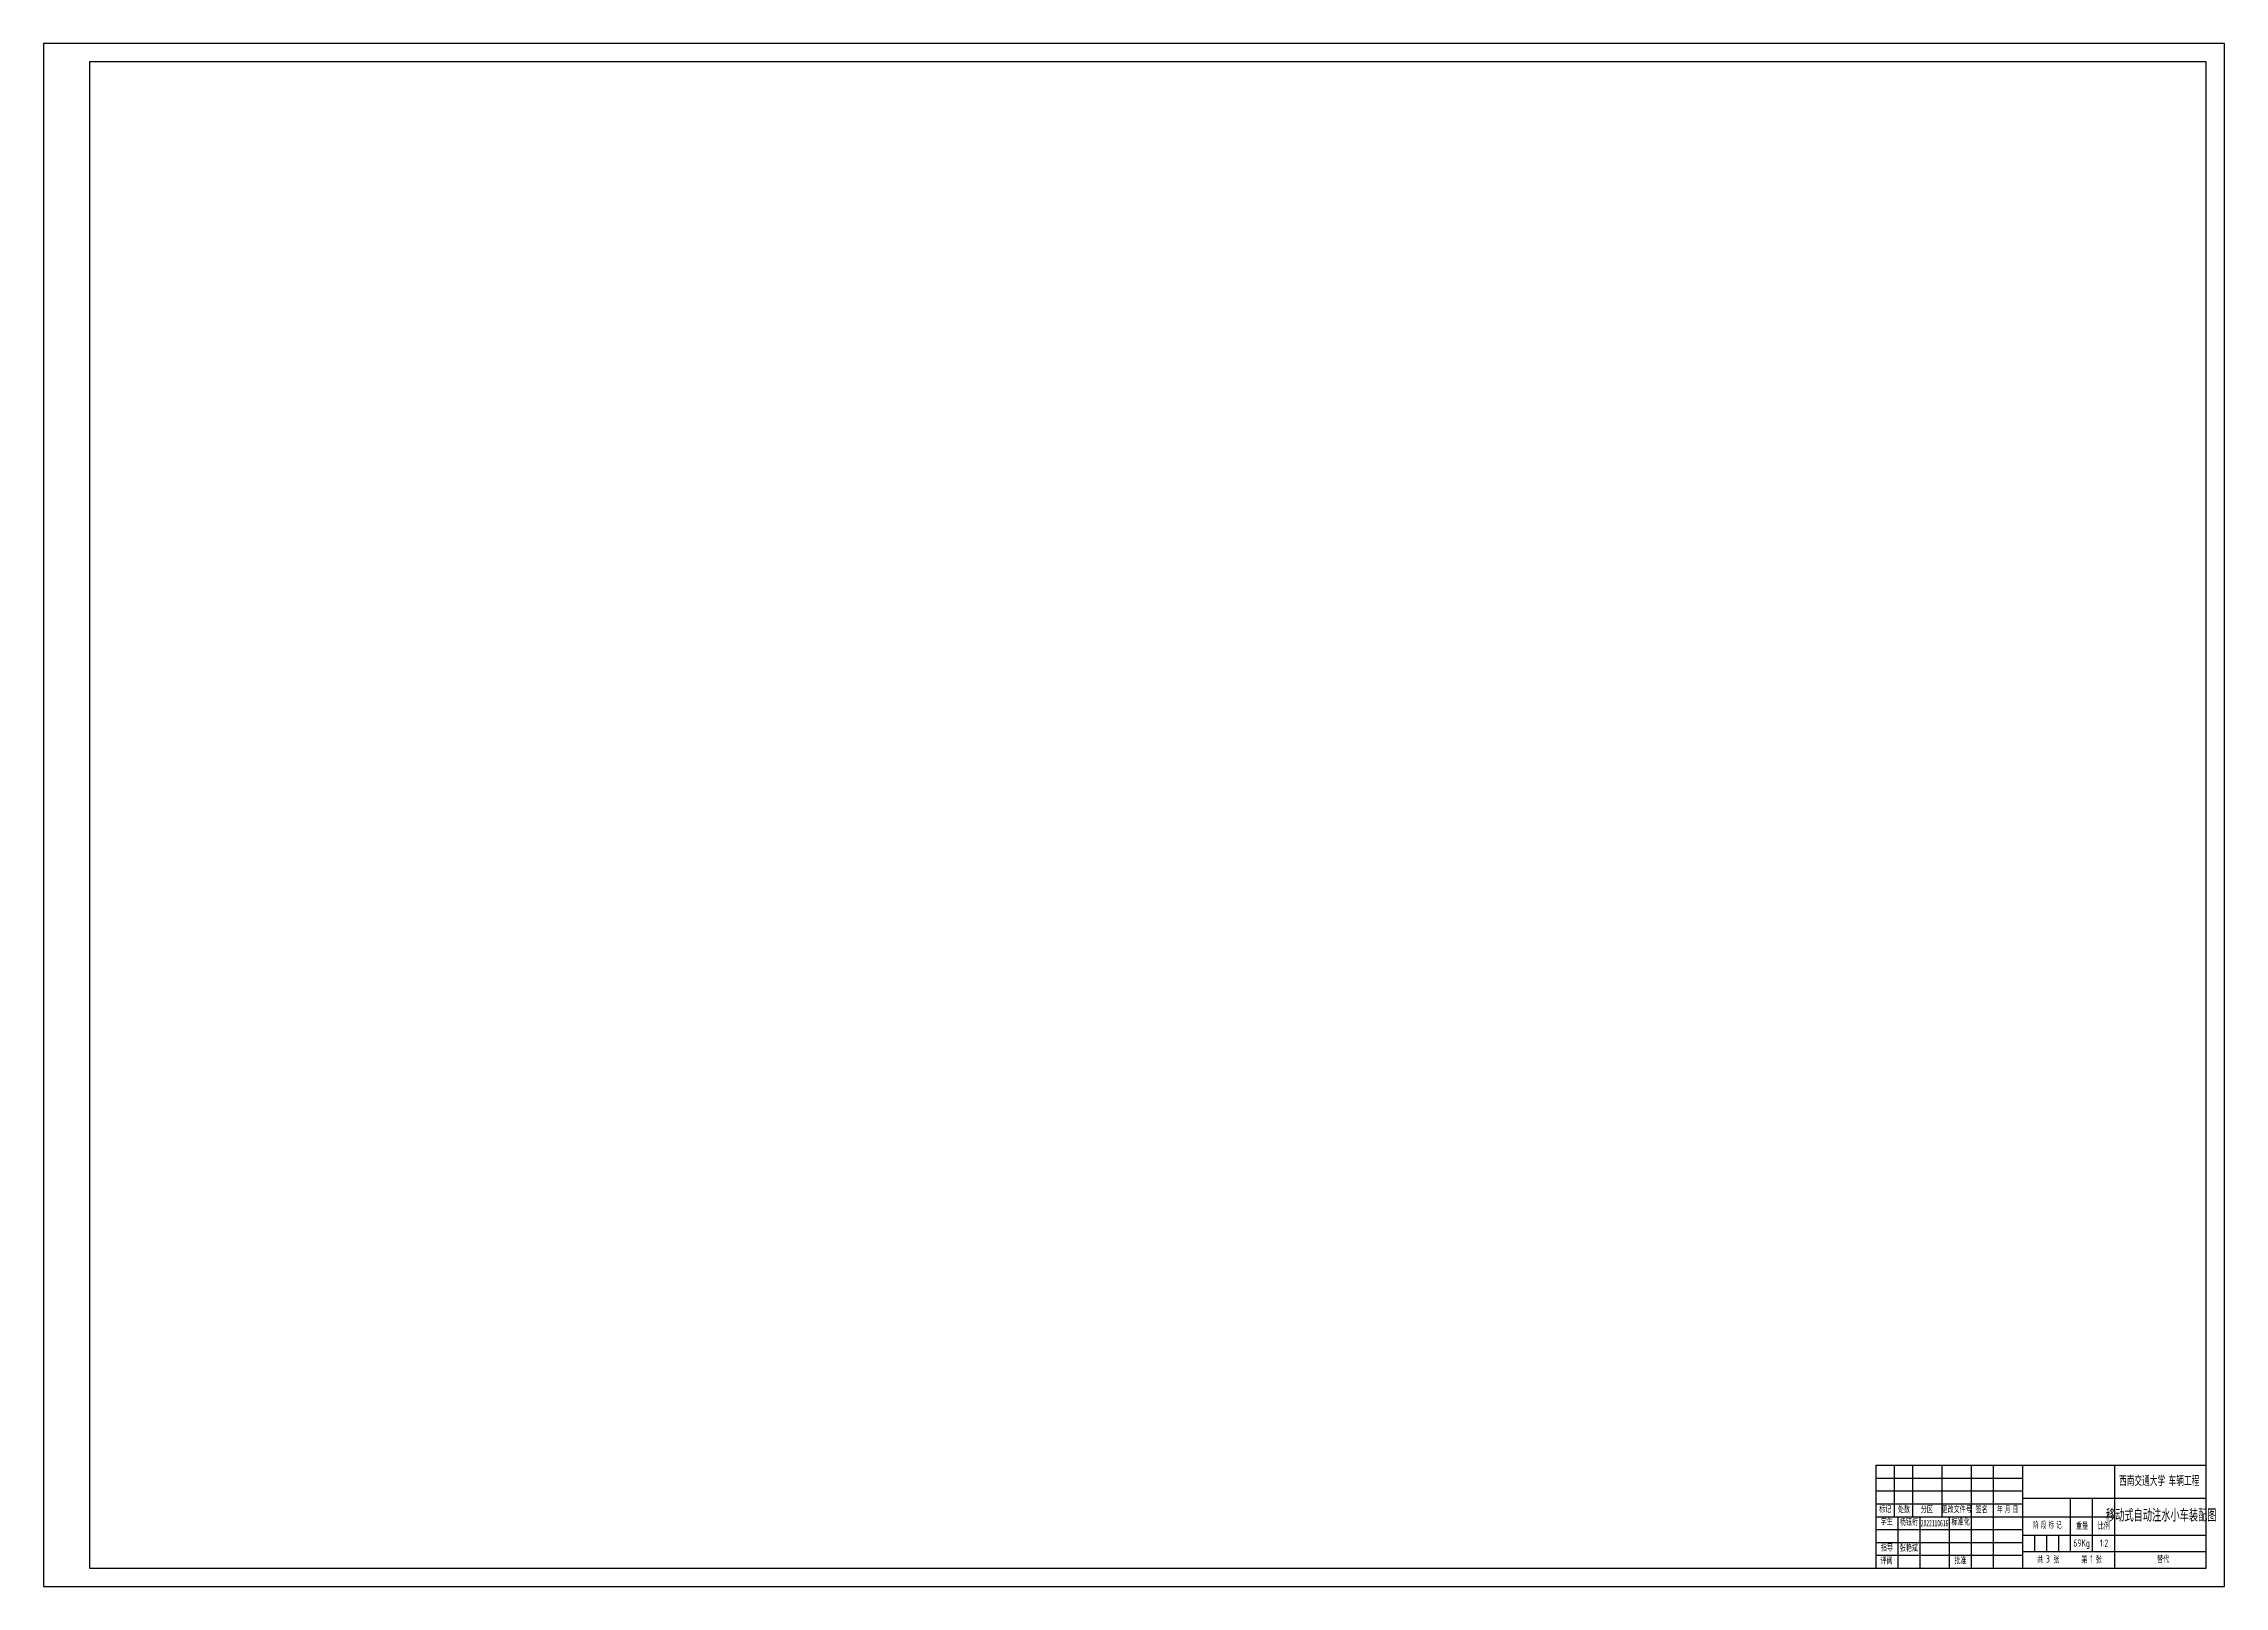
# Model space of a CAD drawing. Header units: millimetres. Extents: x 0 to 4412, y -498 to 1086.
# Drawn here: x 1651 to 2840, y -498 to 343 of the extents above; entities that cross this region are included whole.
import ezdxf

# ---------------------------------------------------------------- set-up
doc = ezdxf.new("R2010")
doc.units = ezdxf.units.MM
doc.header["$LTSCALE"] = 1.8
for name, color, linetype in [('10', 7, 'Continuous'), ('5', 7, 'Continuous'), ('9', 7, 'Continuous'), ('SLD-0', 7, 'Continuous')]:
    doc.layers.add(name, color=color, linetype=linetype)
doc.styles.add('SLDTEXTSTYLE0', font='TXT', dxfattribs={"width": 0.7, "bigfont": 'bigfont'})
doc.styles.add('SLDTEXTSTYLE1', font='TXT', dxfattribs={"width": 0.614286, "bigfont": 'bigfont'})
doc.styles.add('SLDTEXTSTYLE2', font='TXT', dxfattribs={"width": 0.62, "bigfont": 'bigfont'})
doc.styles.add('SLDTEXTSTYLE3', font='TXT', dxfattribs={"width": 0.7})

msp = doc.modelspace()

# ---------------------------------------------------------------- linework, layer by layer
for p, q in [((2736.4343, -470.2073), (2736.4343, -479.2249)), ((2742.9343, -470.2073), (2742.9343, -479.2249)), ((2749.4343, -470.2073), (2749.4343, -479.2249)), ((2755.9343, -470.2073), (2755.9343, -479.2249)), ((2767.9343, -470.2073), (2767.9343, -479.2249))]:
    msp.add_line(p, q)
at = {"layer": '5', "color": 7}
for p, q in [((2839.9343, 342.7927), (1650.9343, 342.7927)), ((2829.9343, 332.8428), (1675.9343, 332.8428)), ((1675.9343, 332.8428), (1675.9343, -488.2073)), ((2829.9343, -488.2073), (2829.9343, 332.8428)), ((2649.9343, -432.2073), (2829.9343, -432.2073)), ((2649.9343, -432.2073), (2649.9343, -488.2073)), ((2649.9343, -439.2073), (2729.9343, -439.2073)), ((2659.9343, -432.2073), (2659.9343, -460.2073)), ((2669.9343, -432.2073), (2669.9343, -460.2073)), ((2685.9343, -432.2073), (2685.9343, -460.2073)), ((2701.9343, -432.2073), (2701.9343, -488.2073)), ((2713.9343, -432.2073), (2713.9343, -488.2073)), ((2729.9343, -432.2073), (2729.9343, -488.2073)), ((2779.9343, -432.2073), (2779.9343, -460.2073)), ((2649.9343, -446.2073), (2729.9343, -446.2073)), ((2729.9343, -450.2073), (2829.9343, -450.2073)), ((2755.9343, -450.2073), (2755.9343, -470.2073)), ((2767.9343, -450.2073), (2767.9343, -470.2073)), ((2649.9343, -453.2073), (2729.9343, -453.2073)), ((2649.9343, -460.2073), (2779.9343, -460.2073)), ((2661.9343, -460.2073), (2661.9343, -488.2073)), ((2673.9343, -460.2073), (2673.9343, -488.2073)), ((2689.9343, -460.2073), (2689.9343, -488.2073)), ((2779.9343, -460.2073), (2779.9343, -488.2073)), ((2649.9343, -467.2073), (2729.9343, -467.2073)), ((2649.9343, -474.2073), (2729.9343, -474.2073)), ((2729.9343, -470.2073), (2829.9343, -470.2073)), ((2649.9343, -481.2073), (2729.9343, -481.2073)), ((2729.9404, -479.2249), (2829.9343, -479.2249)), ((1650.9343, -498.2073), (2839.9343, -498.2073)), ((1675.9343, -488.2073), (2829.9343, -488.2073))]:
    msp.add_line(p, q, dxfattribs=at)
at = {"layer": '5', "color": 7, "lineweight": 25}
for p, q in [((1650.9343, 342.7927), (1650.9343, -498.2073)), ((2839.9343, -498.2073), (2839.9343, 342.7927))]:
    msp.add_line(p, q, dxfattribs=at)

# ---------------------------------------------------------------- texts
at = {"layer": '10', "insert": (2655.7315, -482.308), "char_height": 3.5, "attachment_point": 2, "style": 'SLDTEXTSTYLE0'}
msp.add_mtext('{\\fHYSWLongFangSong|b0|i0|c134|p2;评阅}', dxfattribs=at)
at = {"layer": '10', "color": 7, "insert": (2755.4607, -481.2191), "char_height": 3.5, "width": 81.306745, "attachment_point": 2, "style": 'SLDTEXTSTYLE0'}
msp.add_mtext('{\\fHYSWLongFangSong|b0|i0|c134|p2;共 \\Fgbenor|c134;\\H1.14286x;3 \\fHYSWLongFangSong|b0|i0|c134|p2;\\H0.875x;张        第 \\Fgbenor|c134;\\H1.14286x;1\\fHYSWLongFangSong|b0|i0|c134|p2;\\H0.875x; 张}', dxfattribs=at)
at = {"layer": '9', "color": 7, "insert": (2804.3743, -437.9801), "char_height": 5, "width": 50.104569, "attachment_point": 2, "style": 'SLDTEXTSTYLE2'}
msp.add_mtext('{\\fHYSWLongFangSong|b0|i0|c134|p2;西南交通大学 车辆工程}', dxfattribs=at)
at = {"layer": '9', "color": 7, "attachment_point": 2}
for s, insert, char_height, style in [('{\\fHYSWLongFangSong|b0|i0|c134|p2;标记}', (2654.9916, -454.2675), 3.5, 'SLDTEXTSTYLE0'), ('{\\fHYSWLongFangSong|b0|i0|c134|p2;学生}', (2655.863, -460.9406), 3.5, 'SLDTEXTSTYLE0'), ('{\\fHYSWLongFangSong|b0|i0|c134|p2;处数}', (2665.2074, -454.4011), 3.5, 'SLDTEXTSTYLE0'), ('{\\fHYSWLongFangSong|b0|i0|c134|p2;杨钰桁}', (2667.9066, -461.2588), 3.5, 'SLDTEXTSTYLE0'), ('{\\fHYSWLongFangSong|b0|i0|c134|p2;分区}', (2677.7357, -454.4011), 3.5, 'SLDTEXTSTYLE0'), ('{\\fHYSWLongFangSong|b0|i0|c134|p2;2022110616}', (2681.918, -461.9972), 3.5, 'SLDTEXTSTYLE0'), ('{\\fHYSWLongFangSong|b0|i0|c134|p2;更改文件号}', (2693.9654, -454.4011), 3.5, 'SLDTEXTSTYLE0'), ('{\\fHYSWLongFangSong|b0|i0|c134|p2;标准化}', (2696.1249, -461.12), 3.5, 'SLDTEXTSTYLE0'), ('{\\fHYSWLongFangSong|b0|i0|c134|p2;签名}', (2707.5796, -454.4011), 3.5, 'SLDTEXTSTYLE0'), ('{\\fHYSWLongFangSong|b0|i0|c134|p2;年 月 日}', (2721.7335, -454.4011), 3.5, 'SLDTEXTSTYLE2'), ('{\\fHYSWLongFangSong|b0|i0|c134|p2;阶 段 标 记}', (2743.4705, -462.897), 3.5, 'SLDTEXTSTYLE1'), ('{\\fHYSWLongFangSong|b0|i0|c134|p2;重量}', (2762.3358, -463.397), 3.5, 'SLDTEXTSTYLE0'), ('{\\fHYSWLongFangSong|b0|i0|c134|p2;比例}', (2774.2293, -463.397), 3.5, 'SLDTEXTSTYLE0'), ('{\\fHYSWLongFangSong|b0|i0|c134|p2;移动式自动注水小车装配图}', (2805.5131, -456.2663), 6, 'SLDTEXTSTYLE2'), ('{\\fHYSWLongFangSong|b0|i0|c134|p2;指导}', (2655.9437, -475.2073), 3.5, 'SLDTEXTSTYLE0'), ('{\\fHYSWLongFangSong|b0|i0|c134|p2;张艳斌}', (2667.8913, -475.3997), 3.5, 'SLDTEXTSTYLE0'), ('{\\Fgbenor|c134;69Kg}', (2762.136, -472.5528), 4, 'SLDTEXTSTYLE0'), ('{\\fHYSWLongFangSong|b0|i0|c134|p2;批准}', (2696.0967, -482.2073), 3.5, 'SLDTEXTSTYLE0')]:
    msp.add_mtext(s, dxfattribs=dict(at, insert=insert, char_height=char_height, style=style))
at = {"layer": 'SLD-0', "insert": (2774.3177, -472.6814), "char_height": 4, "width": 4.083333, "attachment_point": 2, "style": 'SLDTEXTSTYLE3'}
msp.add_mtext('{\\Fgbenor|c134;1:2}', dxfattribs=at)
at = {"layer": 'SLD-0', "insert": (2803.2172, -481.5191), "char_height": 3.5, "attachment_point": 1, "style": 'SLDTEXTSTYLE0'}
msp.add_mtext('{\\fHYSWLongFangSong|b0|i0|c134|p2;替代}', dxfattribs=at)

doc.saveas('drawing.dxf')
